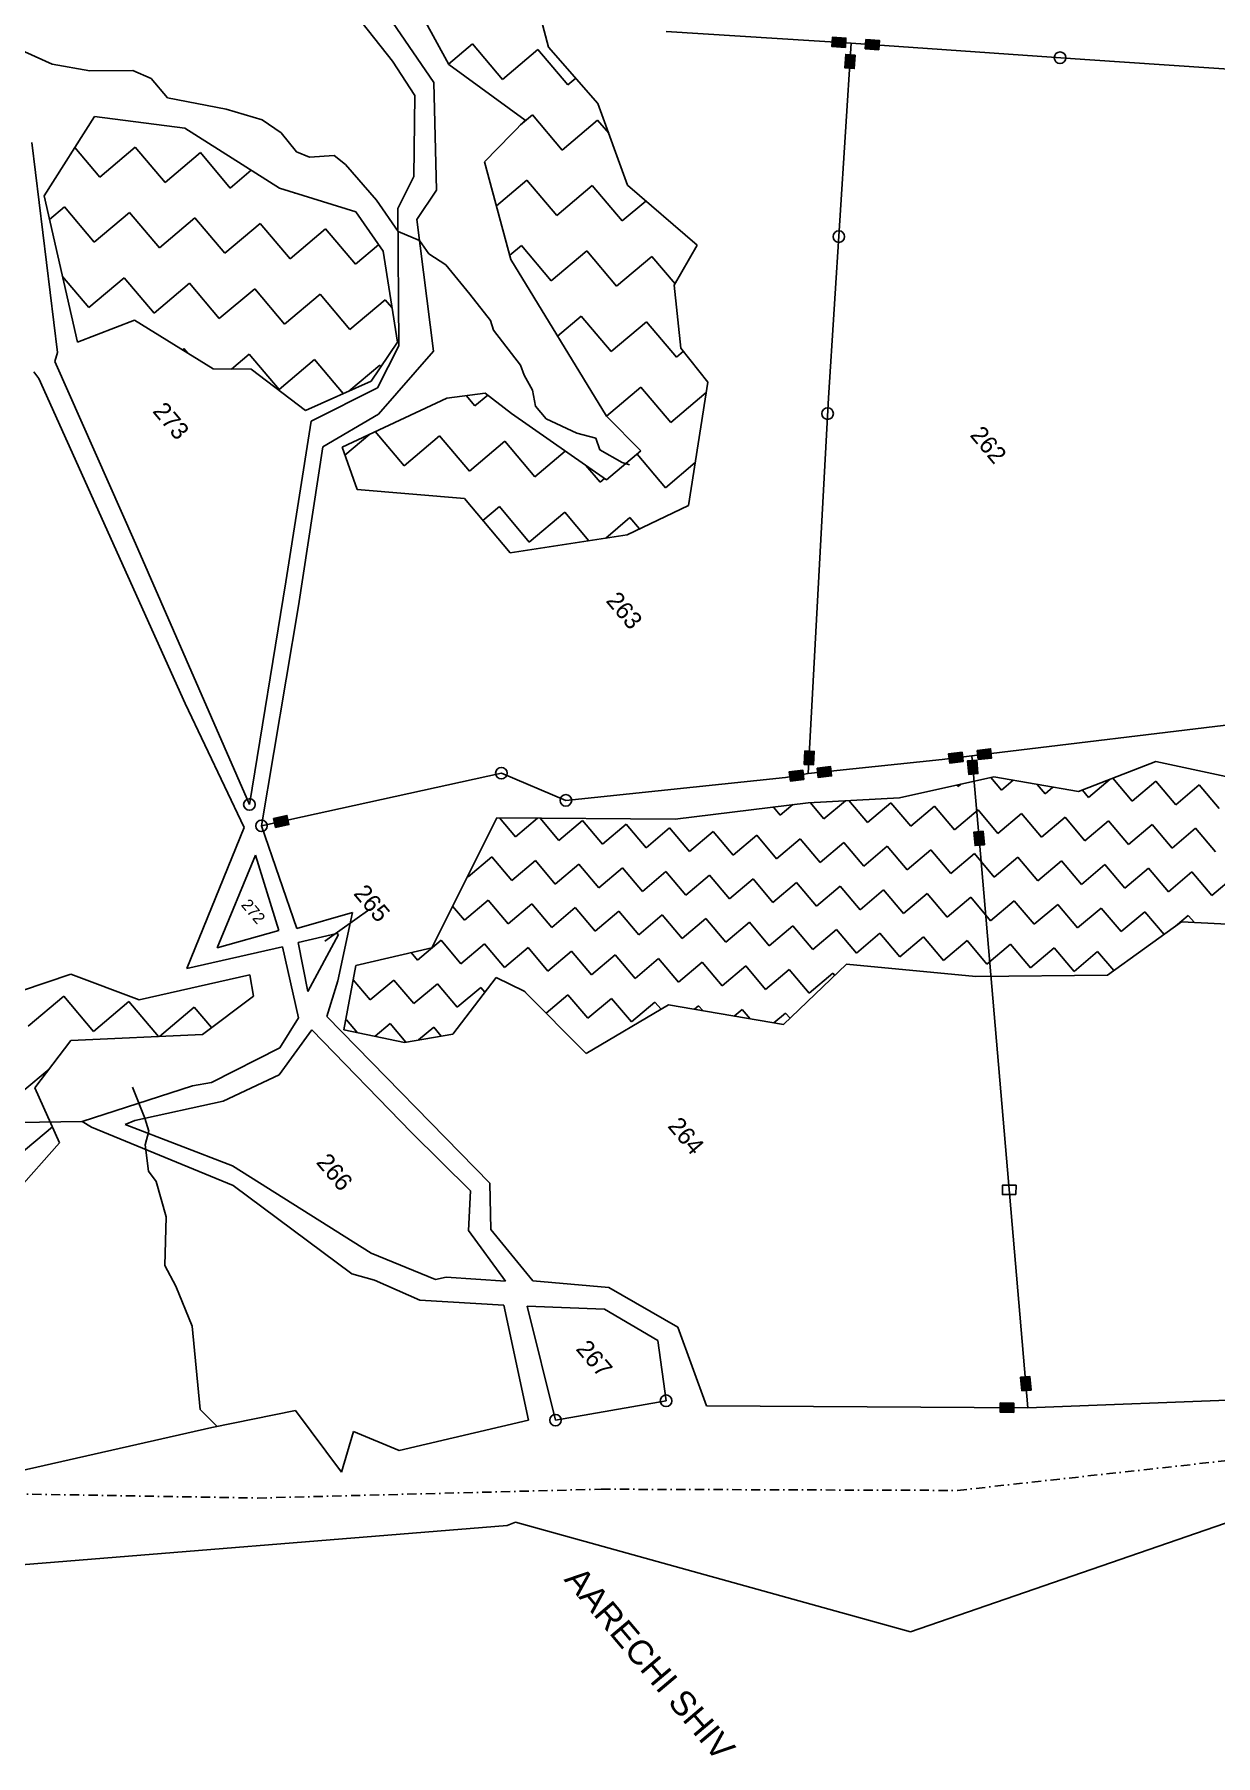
# Model space of a CAD drawing. Header units: metres. Extents: x 317389 to 323374, y 1888575 to 1892651.
# Drawn here: x 318001 to 318638, y 1888688 to 1889615 of the extents above; entities that cross this region are included whole.
import ezdxf

# ---------------------------------------------------------------- set-up
doc = ezdxf.new("R2010")
doc.units = ezdxf.units.M
doc.header["$MEASUREMENT"] = 0
doc.linetypes.add('DASHDOT', pattern=[1, 0.5, -0.25, 0, -0.25])
for name, color, linetype in [('LINE_WATER', 4, 'Continuous'), ('POLY_HATCH', 12, 'Continuous'), ('POLY_PARCEL', 6, 'Continuous'), ('POLY_WATER', 4, 'Continuous'), ('TEXT_MAPOUT', 7, 'Continuous'), ('TEXT_PARCEL', 7, 'Continuous'), ('V_BOUND_STREAM_LINE', 7, 'DASHDOT')]:
    doc.layers.add(name, color=color, linetype=linetype)
doc.styles.get("Standard").update_dxf_attribs({"font": 'arial.ttf'})
doc.styles.add('TEXT_MAP', font='')
doc.styles.get('TEXT_MAP').set_extended_font_data('Kruti Dev 050')
doc.dimstyles.get("Standard").update_dxf_attribs({"dimtxt": 0.18, "dimasz": 0.18, "dimexe": 0.18, "dimexo": 0.0625, "dimgap": 0.09, "dimtad": 0, "dimtih": 1, "dimtoh": 1, "dimdec": 4, "dimzin": 0, "dimdsep": 46, "dimtxsty": 'Standard', "dimcen": 0.09, "dimadec": 0, "dimazin": 0, "dimtfac": 1, "dimtdec": 4, "dimtofl": 0, "dimtmove": 0, "dimatfit": 3, "dimfxl": 1, "dimtolj": 1, "dimtzin": 0, "dimarcsym": 0})

msp = doc.modelspace()

# ---------------------------------------------------------------- hatches: boundary and pattern name
for points in [[(318431.61, 1889613.66), (318431.3, 1889608.62), (318438.59, 1889608.18), (318438.9, 1889613.21)], [(318456.58, 1889606.94), (318456.93, 1889611.97), (318449.65, 1889612.48), (318449.3, 1889607.45)], [(318438.33, 1889597.1), (318443.37, 1889596.77), (318443.83, 1889604.06), (318438.8, 1889604.38)], [(318421.76, 1889228.79), (318416.72, 1889229.07), (318416.32, 1889221.78), (318421.37, 1889221.51)], [(318494.23, 1889227.47), (318494.82, 1889222.46), (318502.07, 1889223.3), (318501.48, 1889228.31)], [(318517.42, 1889225.19), (318516.82, 1889230.21), (318509.57, 1889229.34), (318510.17, 1889224.33)], [(318408.32, 1889217.79), (318408.93, 1889212.78), (318416.18, 1889213.66), (318415.56, 1889218.67)], [(318431.14, 1889215.58), (318430.6, 1889220.6), (318423.35, 1889219.82), (318423.88, 1889214.8)], [(318505.03, 1889216.36), (318510.05, 1889216.81), (318509.4, 1889224.08), (318504.37, 1889223.62)], [(318138.61, 1889189.34), (318137.53, 1889194.27), (318130.4, 1889192.7), (318131.48, 1889187.77)], [(318508.49, 1889178.01), (318513.52, 1889178.45), (318512.89, 1889185.72), (318507.86, 1889185.29)], [(318538.02, 1888891.9), (318532.99, 1888891.47), (318533.61, 1888884.2), (318538.65, 1888884.63)], [(318522.05, 1888877.66), (318522.02, 1888872.61), (318529.31, 1888872.57), (318529.35, 1888877.62)]]:
    msp.add_hatch(color=256).paths.add_polyline_path(points)

# ---------------------------------------------------------------- linework, layer by layer
for points in [[(318438.59, 1889608.18), (318431.3, 1889608.62), (318431.61, 1889613.66), (318438.9, 1889613.21)], [(318449.65, 1889612.48), (318456.93, 1889611.97), (318456.58, 1889606.94), (318449.3, 1889607.45)], [(318443.83, 1889604.06), (318443.37, 1889596.77), (318438.33, 1889597.1), (318438.8, 1889604.38)], [(318416.32, 1889221.78), (318416.72, 1889229.07), (318421.76, 1889228.79), (318421.37, 1889221.51)], [(318502.07, 1889223.3), (318494.82, 1889222.46), (318494.23, 1889227.47), (318501.48, 1889228.31)], [(318509.57, 1889229.34), (318516.82, 1889230.21), (318517.42, 1889225.19), (318510.17, 1889224.33)], [(318416.18, 1889213.66), (318408.93, 1889212.78), (318408.32, 1889217.79), (318415.56, 1889218.67)], [(318423.35, 1889219.82), (318430.6, 1889220.6), (318431.14, 1889215.58), (318423.88, 1889214.8)], [(318509.4, 1889224.08), (318510.05, 1889216.81), (318505.03, 1889216.36), (318504.37, 1889223.62)], [(318130.4, 1889192.7), (318137.53, 1889194.27), (318138.61, 1889189.34), (318131.48, 1889187.77)], [(318512.89, 1889185.72), (318513.52, 1889178.45), (318508.49, 1889178.01), (318507.86, 1889185.29)], [(318530.51, 1888989.91), (318523.22, 1888989.99), (318523.27, 1888995.04), (318530.57, 1888994.96)], [(318533.61, 1888884.2), (318532.99, 1888891.47), (318538.02, 1888891.9), (318538.65, 1888884.63)], [(318529.31, 1888872.57), (318522.02, 1888872.61), (318522.05, 1888877.66), (318529.35, 1888877.62)]]:
    msp.add_lwpolyline(points, close=True)
for centre in [(318554.3, 1889602.6), (318435.03, 1889506.18), (318429, 1889410.82), (318253.15, 1889217.04), (318117.35, 1889200.15), (318287.93, 1889202.39), (318123.83, 1889188.68), (318341.93, 1888878.83), (318282.34, 1888868.37)]:
    msp.add_circle(centre, 3.12)
at = {"layer": 'LINE_WATER'}
for p, q in [((317996.37, 1889605.72), (318010.99, 1889599.05)), ((318010.99, 1889599.05), (318031.29, 1889595.52)), ((318031.29, 1889595.52), (318054.44, 1889595.71)), ((318054.44, 1889595.71), (318064.38, 1889591.43)), ((318064.38, 1889591.43), (318073.26, 1889580.92)), ((318073.26, 1889580.92), (318104.73, 1889574.8)), ((318104.73, 1889574.8), (318124.14, 1889569.18)), ((318124.14, 1889569.18), (318134.4, 1889562.16)), ((318134.4, 1889562.16), (318142.75, 1889551.87)), ((318142.75, 1889551.87), (318149.75, 1889549.1)), ((318149.75, 1889549.1), (318163.01, 1889549.96)), ((318163.01, 1889549.96), (318169.11, 1889545.1)), ((318169.11, 1889545.1), (318185.76, 1889525.8)), ((318185.76, 1889525.8), (318197.45, 1889509.04)), ((318197.45, 1889509.04), (318209.05, 1889504.19)), ((318209.05, 1889504.19), (318214.08, 1889497)), ((318214.08, 1889497), (318223.15, 1889490.99)), ((318223.15, 1889490.99), (318236.12, 1889475.25)), ((318236.12, 1889475.25), (318247.21, 1889460.93)), ((318247.21, 1889460.93), (318248.95, 1889455.72)), ((318248.95, 1889455.72), (318263.47, 1889436.96)), ((318263.47, 1889436.96), (318265.37, 1889431.55)), ((318265.37, 1889431.55), (318269.93, 1889423.39)), ((318269.93, 1889423.39), (318271.56, 1889414.76)), ((318271.56, 1889414.76), (318277.32, 1889407.95)), ((318277.32, 1889407.95), (318293.84, 1889400.21)), ((318293.84, 1889400.21), (318304.1, 1889397.53)), ((318304.1, 1889397.53), (318306.29, 1889391.38)), ((318306.29, 1889391.38), (318318.18, 1889384.41)), ((318318.18, 1889384.41), (318322.23, 1889383.16)), ((318061, 1889031.04), (318054.28, 1889047.87)), ((318063.04, 1889024.09), (318061, 1889031.04)), ((318061.2, 1889016.76), (318063.04, 1889024.09)), ((318062.92, 1889002.52), (318061.2, 1889016.76)), ((318067.04, 1888996.91), (318062.92, 1889002.52)), ((318072.51, 1888977.99), (318067.04, 1888996.91)), ((318071.67, 1888951.68), (318072.51, 1888977.99)), ((318077.68, 1888940.65), (318071.67, 1888951.68)), ((318086.4, 1888919.11), (318077.68, 1888940.65)), ((318090.83, 1888874.11), (318086.4, 1888919.11)), ((318099.87, 1888865.01), (318090.83, 1888874.11))]:
    msp.add_line(p, q, dxfattribs=at)
at = {"layer": 'POLY_HATCH'}
for p, q in [((318198.15, 1889647.67), (318224.83, 1889598.93)), ((318278.58, 1889608.33), (318267.85, 1889648.42)), ((318305.18, 1889577.93), (318278.58, 1889608.33)), ((318224.83, 1889598.93), (318265.94, 1889568.98)), ((318033.82, 1889570.89), (318006.71, 1889528.11)), ((318082.61, 1889564.59), (318033.82, 1889570.89)), ((318321.11, 1889533.88), (318305.18, 1889577.93)), ((318133.54, 1889532.37), (318082.61, 1889564.59)), ((318265.94, 1889568.98), (318244.06, 1889546.54)), ((318244.06, 1889546.54), (318258.27, 1889493.87)), ((318358.6, 1889501.55), (318321.11, 1889533.88)), ((318006.71, 1889528.11), (318024.66, 1889449.36)), ((318174.64, 1889519.58), (318133.54, 1889532.37)), ((318189.44, 1889498.29), (318174.64, 1889519.58)), ((318197.08, 1889449.23), (318189.44, 1889498.29)), ((318346.26, 1889480), (318358.6, 1889501.55)), ((318258.27, 1889493.87), (318309.85, 1889409.41)), ((318349.96, 1889446.03), (318346.26, 1889480)), ((318024.66, 1889449.36), (318055.33, 1889461.12)), ((318055.33, 1889461.12), (318097.71, 1889434.99)), ((318182.9, 1889428.21), (318197.08, 1889449.23)), ((318364.51, 1889427.71), (318349.96, 1889446.03)), ((318097.71, 1889434.99), (318118.28, 1889434.68)), ((318118.28, 1889434.68), (318147.58, 1889412.54)), ((318147.58, 1889412.54), (318182.9, 1889428.21)), ((318244.5, 1889421.86), (318223.68, 1889419.11)), ((318258.52, 1889410.92), (318244.5, 1889421.86)), ((318244.5, 1889421.86), (318244.5, 1889421.86)), ((318353.97, 1889361.3), (318364.51, 1889427.71)), ((318223.68, 1889419.11), (318167.25, 1889392.78)), ((318309.86, 1889375.1), (318258.52, 1889410.92)), ((318309.85, 1889409.41), (318328.31, 1889390.68)), ((318167.25, 1889392.78), (318175.4, 1889369.98)), ((318328.31, 1889390.68), (318309.86, 1889375.1)), ((318175.4, 1889369.98), (318233.25, 1889365.05)), ((318233.25, 1889365.05), (318257.94, 1889335.82)), ((318321.02, 1889345.52), (318353.97, 1889361.3)), ((318257.94, 1889335.82), (318321.02, 1889345.52)), ((318605.83, 1889223.36), (318564.24, 1889207.12)), ((318648.71, 1889214.25), (318605.83, 1889223.36)), ((318518.54, 1889215.11), (318467.81, 1889203.74)), ((318564.24, 1889207.12), (318518.54, 1889215.11)), ((318418.5, 1889201.12), (318346.84, 1889192.22)), ((318467.81, 1889203.74), (318418.5, 1889201.12)), ((318250.75, 1889192.91), (318235.24, 1889162.17)), ((318346.84, 1889192.22), (318250.75, 1889192.91)), ((318235.24, 1889162.17), (318215.61, 1889122.92)), ((318579.89, 1889108.26), (318619.78, 1889136.92)), ((318619.78, 1889136.92), (318697.19, 1889133.05)), ((318215.61, 1889122.92), (318174.71, 1889113.45)), ((318021.14, 1889108.76), (317968.92, 1889091.05)), ((318057.87, 1889094.91), (318021.14, 1889108.76)), ((318117.59, 1889108.41), (318057.87, 1889094.91)), ((318119.49, 1889096.81), (318117.59, 1889108.41)), ((318174.71, 1889113.45), (318168.15, 1889078.7)), ((318226.98, 1889076.36), (318250.43, 1889107)), ((318250.43, 1889107), (318265.49, 1889099.58)), ((318405.15, 1889081.54), (318439.22, 1889114.1)), ((318439.22, 1889114.1), (318508.91, 1889107.49)), ((318508.91, 1889107.49), (318579.89, 1889108.26)), ((318092.05, 1889076.27), (318119.49, 1889096.81)), ((318265.49, 1889099.58), (318298.85, 1889066.05)), ((318298.85, 1889066.05), (318343.3, 1889092.27)), ((318343.3, 1889092.27), (318405.15, 1889081.54)), ((318168.15, 1889078.7), (318200.96, 1889071.98)), ((318001.75, 1889047.51), (318021.03, 1889073.03)), ((318021.03, 1889073.03), (318092.05, 1889076.27)), ((318200.96, 1889071.98), (318226.98, 1889076.36)), ((318015.01, 1889017.79), (318001.75, 1889047.51)), ((317991.36, 1888991.21), (318015.01, 1889017.79))]:
    msp.add_line(p, q, dxfattribs=at)
at = {"layer": 'POLY_HATCH', "linetype": 'Continuous'}
for p, q in [((318224.73, 1889599.12), (318237.63, 1889610.01)), ((318237.63, 1889610.01), (318253.74, 1889590.93)), ((318253.74, 1889590.93), (318272.82, 1889607.05)), ((318272.82, 1889607.05), (318288.94, 1889587.97)), ((318288.94, 1889587.97), (318293.22, 1889591.59)), ((318263.52, 1889566.5), (318269.86, 1889571.86)), ((318269.86, 1889571.86), (318285.98, 1889552.78)), ((318285.98, 1889552.78), (318305.05, 1889568.89)), ((318305.05, 1889568.89), (318310.99, 1889561.87)), ((318023.24, 1889554.19), (318036.65, 1889538.32)), ((318036.65, 1889538.32), (318055.73, 1889554.43)), ((318055.73, 1889554.43), (318071.85, 1889535.35)), ((318071.85, 1889535.35), (318090.93, 1889551.47)), ((318090.93, 1889551.47), (318107.04, 1889532.39)), ((318107.04, 1889532.39), (318118.37, 1889541.96)), ((318250.47, 1889522.78), (318266.9, 1889536.66)), ((318266.9, 1889536.66), (318283.01, 1889517.58)), ((318283.01, 1889517.58), (318302.09, 1889533.7)), ((318302.09, 1889533.7), (318318.21, 1889514.62)), ((318141.97, 1889529.74), (318142.24, 1889529.43)), ((318142.24, 1889529.43), (318142.44, 1889529.6)), ((318318.21, 1889514.62), (318330.95, 1889525.39)), ((318009.59, 1889515.46), (318017.58, 1889522.2)), ((318017.58, 1889522.2), (318033.69, 1889503.12)), ((318033.69, 1889503.12), (318052.77, 1889519.24)), ((318052.77, 1889519.24), (318068.89, 1889500.16)), ((318068.89, 1889500.16), (318087.96, 1889516.28)), ((318087.96, 1889516.28), (318104.08, 1889497.2)), ((318104.08, 1889497.2), (318123.16, 1889513.31)), ((318123.16, 1889513.31), (318139.27, 1889494.24)), ((318139.27, 1889494.24), (318158.35, 1889510.35)), ((318158.35, 1889510.35), (318174.47, 1889491.27)), ((318174.47, 1889491.27), (318186.97, 1889501.84)), ((318257.65, 1889496.16), (318263.94, 1889501.47)), ((318263.94, 1889501.47), (318280.05, 1889482.39)), ((318280.05, 1889482.39), (318299.13, 1889498.5)), ((318299.13, 1889498.5), (318315.25, 1889479.43)), ((318315.25, 1889479.43), (318334.32, 1889495.54)), ((318334.32, 1889495.54), (318346.74, 1889480.84)), ((318016.62, 1889484.63), (318030.73, 1889467.93)), ((318030.73, 1889467.93), (318049.81, 1889484.04)), ((318049.81, 1889484.04), (318065.92, 1889464.97)), ((318065.92, 1889464.97), (318085, 1889481.08)), ((318085, 1889481.08), (318101.12, 1889462)), ((318101.12, 1889462), (318120.2, 1889478.12)), ((318120.2, 1889478.12), (318136.31, 1889459.04)), ((318136.31, 1889459.04), (318155.39, 1889475.16)), ((318155.39, 1889475.16), (318171.51, 1889456.08)), ((318171.51, 1889456.08), (318190.59, 1889472.2)), ((318190.59, 1889472.2), (318194.16, 1889467.96)), ((318283.48, 1889452.59), (318296.17, 1889463.31)), ((318296.17, 1889463.31), (318312.28, 1889444.23)), ((318312.28, 1889444.23), (318331.36, 1889460.35)), ((318331.36, 1889460.35), (318347.48, 1889441.27)), ((318081.2, 1889445.18), (318082.04, 1889445.89)), ((318082.04, 1889445.89), (318084.21, 1889443.32)), ((318107.66, 1889434.84), (318117.23, 1889442.93)), ((318117.23, 1889442.93), (318133.35, 1889423.85)), ((318133.35, 1889423.85), (318152.43, 1889439.96)), ((318152.43, 1889439.96), (318167.96, 1889421.58)), ((318347.48, 1889441.27), (318351.23, 1889444.44)), ((318170.94, 1889422.91), (318187.62, 1889437)), ((318187.62, 1889437), (318188.29, 1889436.21)), ((318309.82, 1889409.46), (318328.4, 1889425.15)), ((318328.4, 1889425.15), (318344.52, 1889406.08)), ((318344.52, 1889406.08), (318363.59, 1889422.19)), ((318363.59, 1889422.19), (318363.63, 1889422.15)), ((318234.25, 1889420.51), (318238.93, 1889414.96)), ((318238.93, 1889414.96), (318245.85, 1889420.8)), ((318168.81, 1889388.41), (318182.27, 1889399.79)), ((318185.21, 1889401.16), (318200.78, 1889382.73)), ((318200.78, 1889382.73), (318219.86, 1889398.85)), ((318219.86, 1889398.85), (318235.97, 1889379.77)), ((318235.97, 1889379.77), (318255.05, 1889395.88)), ((318255.05, 1889395.88), (318271.17, 1889376.81)), ((318271.17, 1889376.81), (318287.56, 1889390.66)), ((318326.28, 1889388.97), (318341.56, 1889370.88)), ((318341.56, 1889370.88), (318357.65, 1889384.48)), ((318298.75, 1889382.85), (318306.36, 1889373.84)), ((318306.36, 1889373.84), (318308.76, 1889375.87)), ((318243.24, 1889353.22), (318252.09, 1889360.69)), ((318252.09, 1889360.69), (318268.2, 1889341.61)), ((318268.2, 1889341.61), (318287.28, 1889357.73)), ((318287.28, 1889357.73), (318300.29, 1889342.33)), ((318309.42, 1889343.74), (318322.48, 1889354.77)), ((318322.48, 1889354.77), (318327.62, 1889348.68)), ((318498.7, 1889210.66), (318499.32, 1889209.92)), ((318499.32, 1889209.92), (318500.73, 1889211.12)), ((318517.02, 1889214.77), (318522.78, 1889207.95)), ((318522.78, 1889207.95), (318529.08, 1889213.26)), ((318541.99, 1889211.01), (318546.25, 1889205.97)), ((318546.25, 1889205.97), (318550.45, 1889209.53)), ((318566.37, 1889207.95), (318569.71, 1889204)), ((318569.71, 1889204), (318581.27, 1889213.77)), ((318582.76, 1889214.35), (318593.17, 1889202.02)), ((318593.17, 1889202.02), (318605.89, 1889212.77)), ((318605.89, 1889212.77), (318616.63, 1889200.05)), ((318616.63, 1889200.05), (318629.35, 1889210.79)), ((318629.35, 1889210.79), (318640.1, 1889198.08)), ((318399.75, 1889198.79), (318403.49, 1889194.36)), ((318403.49, 1889194.36), (318410.29, 1889200.1)), ((318419.53, 1889201.18), (318426.96, 1889192.38)), ((318426.96, 1889192.38), (318438.56, 1889202.19)), ((318440.39, 1889202.28), (318450.42, 1889190.41)), ((318450.42, 1889190.41), (318463.14, 1889201.15)), ((318463.14, 1889201.15), (318473.88, 1889188.43)), ((318473.88, 1889188.43), (318486.6, 1889199.18)), ((318486.6, 1889199.18), (318497.35, 1889186.46)), ((318252.16, 1889192.9), (318260.74, 1889182.74)), ((318260.74, 1889182.74), (318272.59, 1889192.75)), ((318274.09, 1889192.74), (318284.2, 1889180.77)), ((318284.2, 1889180.77), (318296.92, 1889191.51)), ((318296.92, 1889191.51), (318307.67, 1889178.79)), ((318307.67, 1889178.79), (318320.39, 1889189.54)), ((318320.39, 1889189.54), (318331.13, 1889176.82)), ((318380.02, 1889196.34), (318380.03, 1889196.33)), ((318380.03, 1889196.33), (318380.05, 1889196.35)), ((318497.35, 1889186.46), (318510.06, 1889197.2)), ((318510.06, 1889197.2), (318520.81, 1889184.49)), ((318520.81, 1889184.49), (318533.53, 1889195.23)), ((318533.53, 1889195.23), (318544.27, 1889182.51)), ((318544.27, 1889182.51), (318556.99, 1889193.26)), ((318556.99, 1889193.26), (318567.73, 1889180.54)), ((318567.73, 1889180.54), (318580.45, 1889191.28)), ((318580.45, 1889191.28), (318591.2, 1889178.56)), ((318331.13, 1889176.82), (318343.85, 1889187.56)), ((318343.85, 1889187.56), (318354.59, 1889174.84)), ((318354.59, 1889174.84), (318367.31, 1889185.59)), ((318367.31, 1889185.59), (318378.06, 1889172.87)), ((318378.06, 1889172.87), (318390.78, 1889183.61)), ((318390.78, 1889183.61), (318401.52, 1889170.9)), ((318401.52, 1889170.9), (318414.24, 1889181.64)), ((318414.24, 1889181.64), (318424.98, 1889168.92)), ((318591.2, 1889178.56), (318603.92, 1889189.31)), ((318603.92, 1889189.31), (318614.66, 1889176.59)), ((318614.66, 1889176.59), (318627.38, 1889187.33)), ((318627.38, 1889187.33), (318638.12, 1889174.61)), ((318235.3, 1889161.25), (318248.02, 1889172)), ((318248.02, 1889172), (318258.77, 1889159.28)), ((318424.98, 1889168.92), (318437.7, 1889179.67)), ((318437.7, 1889179.67), (318448.44, 1889166.95)), ((318448.44, 1889166.95), (318461.16, 1889177.69)), ((318461.16, 1889177.69), (318471.91, 1889164.97)), ((318471.91, 1889164.97), (318484.63, 1889175.72)), ((318484.63, 1889175.72), (318495.37, 1889163)), ((318495.37, 1889163), (318508.09, 1889173.74)), ((318508.09, 1889173.74), (318518.83, 1889161.02)), ((318518.83, 1889161.02), (318531.55, 1889171.77)), ((318531.55, 1889171.77), (318542.3, 1889159.05)), ((318234.98, 1889161.64), (318235.3, 1889161.25)), ((318258.77, 1889159.28), (318271.49, 1889170.02)), ((318271.49, 1889170.02), (318282.23, 1889157.31)), ((318282.23, 1889157.31), (318294.95, 1889168.05)), ((318294.95, 1889168.05), (318305.69, 1889155.33)), ((318305.69, 1889155.33), (318318.41, 1889166.08)), ((318318.41, 1889166.08), (318329.16, 1889153.36)), ((318329.16, 1889153.36), (318341.87, 1889164.1)), ((318341.87, 1889164.1), (318352.62, 1889151.38)), ((318352.62, 1889151.38), (318365.34, 1889162.13)), ((318365.34, 1889162.13), (318376.08, 1889149.41)), ((318542.3, 1889159.05), (318555.02, 1889169.79)), ((318555.02, 1889169.79), (318565.76, 1889157.07)), ((318565.76, 1889157.07), (318578.48, 1889167.82)), ((318578.48, 1889167.82), (318589.22, 1889155.1)), ((318589.22, 1889155.1), (318601.94, 1889165.84)), ((318601.94, 1889165.84), (318612.69, 1889153.12)), ((318612.69, 1889153.12), (318625.4, 1889163.87)), ((318625.4, 1889163.87), (318636.15, 1889151.15)), ((318636.15, 1889151.15), (318648.87, 1889161.89)), ((318376.08, 1889149.41), (318388.8, 1889160.15)), ((318388.8, 1889160.15), (318399.54, 1889147.43)), ((318399.54, 1889147.43), (318412.26, 1889158.18)), ((318412.26, 1889158.18), (318423.01, 1889145.46)), ((318423.01, 1889145.46), (318435.73, 1889156.2)), ((318435.73, 1889156.2), (318446.47, 1889143.48)), ((318446.47, 1889143.48), (318459.19, 1889154.23)), ((318459.19, 1889154.23), (318469.93, 1889141.51)), ((318469.93, 1889141.51), (318482.65, 1889152.25)), ((318482.65, 1889152.25), (318493.4, 1889139.53)), ((318226.87, 1889145.44), (318233.33, 1889137.79)), ((318233.33, 1889137.79), (318246.05, 1889148.54)), ((318246.05, 1889148.54), (318256.79, 1889135.82)), ((318256.79, 1889135.82), (318269.51, 1889146.56)), ((318269.51, 1889146.56), (318280.26, 1889133.84)), ((318280.26, 1889133.84), (318292.97, 1889144.59)), ((318292.97, 1889144.59), (318303.72, 1889131.87)), ((318493.4, 1889139.53), (318506.11, 1889150.28)), ((318506.11, 1889150.28), (318516.86, 1889137.56)), ((318516.86, 1889137.56), (318529.58, 1889148.3)), ((318529.58, 1889148.3), (318540.32, 1889135.59)), ((318540.32, 1889135.59), (318553.04, 1889146.33)), ((318553.04, 1889146.33), (318563.78, 1889133.61)), ((318563.78, 1889133.61), (318576.5, 1889144.35)), ((318576.5, 1889144.35), (318587.25, 1889131.64)), ((318303.72, 1889131.87), (318316.44, 1889142.61)), ((318316.44, 1889142.61), (318327.18, 1889129.89)), ((318327.18, 1889129.89), (318339.9, 1889140.64)), ((318339.9, 1889140.64), (318350.64, 1889127.92)), ((318350.64, 1889127.92), (318363.36, 1889138.66)), ((318363.36, 1889138.66), (318374.11, 1889125.94)), ((318374.11, 1889125.94), (318386.83, 1889136.69)), ((318386.83, 1889136.69), (318397.57, 1889123.97)), ((318397.57, 1889123.97), (318410.29, 1889134.71)), ((318410.29, 1889134.71), (318421.03, 1889122)), ((318587.25, 1889131.64), (318599.97, 1889142.38)), ((318599.97, 1889142.38), (318610.32, 1889130.12)), ((318616.57, 1889134.61), (318623.43, 1889140.41)), ((318623.43, 1889140.41), (318626.67, 1889136.57)), ((318207.89, 1889116.3), (318220.61, 1889127.05)), ((318220.61, 1889127.05), (318231.36, 1889114.33)), ((318231.36, 1889114.33), (318244.07, 1889125.07)), ((318244.07, 1889125.07), (318254.82, 1889112.35)), ((318421.03, 1889122), (318433.75, 1889132.74)), ((318433.75, 1889132.74), (318444.5, 1889120.02)), ((318444.5, 1889120.02), (318457.21, 1889130.76)), ((318457.21, 1889130.76), (318467.96, 1889118.05)), ((318467.96, 1889118.05), (318480.68, 1889128.79)), ((318480.68, 1889128.79), (318491.42, 1889116.07)), ((318491.42, 1889116.07), (318504.14, 1889126.82)), ((318504.14, 1889126.82), (318514.88, 1889114.1)), ((318514.88, 1889114.1), (318527.6, 1889124.84)), ((318527.6, 1889124.84), (318538.35, 1889112.12)), ((318204.48, 1889120.35), (318207.89, 1889116.3)), ((318254.82, 1889112.35), (318267.54, 1889123.1)), ((318267.54, 1889123.1), (318278.28, 1889110.38)), ((318278.28, 1889110.38), (318291, 1889121.12)), ((318291, 1889121.12), (318301.74, 1889108.41)), ((318301.74, 1889108.41), (318314.46, 1889119.15)), ((318314.46, 1889119.15), (318325.21, 1889106.43)), ((318325.21, 1889106.43), (318337.93, 1889117.17)), ((318337.93, 1889117.17), (318348.67, 1889104.46)), ((318348.67, 1889104.46), (318361.39, 1889115.2)), ((318361.39, 1889115.2), (318372.13, 1889102.48)), ((318538.35, 1889112.12), (318551.07, 1889122.87)), ((318551.07, 1889122.87), (318561.81, 1889110.15)), ((318561.81, 1889110.15), (318574.53, 1889120.89)), ((318574.53, 1889120.89), (318583.2, 1889110.63)), ((318372.13, 1889102.48), (318384.85, 1889113.23)), ((318384.85, 1889113.23), (318395.6, 1889100.51)), ((318395.6, 1889100.51), (318408.31, 1889111.25)), ((318408.31, 1889111.25), (318419.06, 1889098.53)), ((318419.06, 1889098.53), (318431.78, 1889109.28)), ((318431.78, 1889109.28), (318432.85, 1889108.01)), ((317998.15, 1889080.79), (318017.23, 1889096.91)), ((318017.23, 1889096.91), (318033.34, 1889077.83)), ((318173.25, 1889105.71), (318182.45, 1889094.82)), ((318182.45, 1889094.82), (318195.17, 1889105.56)), ((318195.17, 1889105.56), (318205.92, 1889092.84)), ((318205.92, 1889092.84), (318218.64, 1889103.58)), ((318218.64, 1889103.58), (318229.38, 1889090.87)), ((318229.38, 1889090.87), (318242.1, 1889101.61)), ((318242.1, 1889101.61), (318244.3, 1889099)), ((318265.49, 1889099.58), (318265.56, 1889099.64)), ((318265.56, 1889099.64), (318266.27, 1889098.8)), ((318277.27, 1889087.73), (318289.03, 1889097.66)), ((318289.03, 1889097.66), (318299.77, 1889084.94)), ((318033.34, 1889077.83), (318052.42, 1889093.94)), ((318052.42, 1889093.94), (318068.27, 1889075.18)), ((318068.95, 1889075.22), (318087.62, 1889090.98)), ((318087.62, 1889090.98), (318096.95, 1889079.93)), ((318299.77, 1889084.94), (318312.49, 1889095.69)), ((318312.49, 1889095.69), (318323.23, 1889082.97)), ((318323.23, 1889082.97), (318335.95, 1889093.71)), ((318335.95, 1889093.71), (318339.21, 1889089.85)), ((318357.19, 1889089.86), (318359.41, 1889091.74)), ((318359.41, 1889091.74), (318361.65, 1889089.09)), ((318378.6, 1889086.15), (318382.88, 1889089.76)), ((318382.88, 1889089.76), (318387.19, 1889084.66)), ((318400, 1889082.43), (318406.34, 1889087.79)), ((318406.34, 1889087.79), (318408.73, 1889084.96)), ((318169.06, 1889083.5), (318169.74, 1889084.07)), ((318169.74, 1889084.07), (318175.55, 1889077.19)), ((318185.08, 1889075.23), (318193.2, 1889082.1)), ((318193.2, 1889082.1), (318201.65, 1889072.1)), ((318208.54, 1889073.26), (318216.66, 1889080.12)), ((318216.66, 1889080.12), (318220.73, 1889075.31)), ((317995.19, 1889045.6), (318009.34, 1889057.55)), ((317992.23, 1889010.4), (318011.17, 1889026.4))]:
    msp.add_line(p, q, dxfattribs=at)
at = {"layer": 'POLY_PARCEL'}
for p, q in [((318341.92, 1889616.66), (318441.72, 1889610.51)), ((318429.45, 1889419.25), (318441.72, 1889610.51)), ((318441.72, 1889610.51), (318567.67, 1889601.66)), ((318567.67, 1889601.66), (318692.94, 1889593.11)), ((318418.58, 1889216.78), (318429.45, 1889419.25)), ((318667.03, 1889245.69), (318506.65, 1889226.44)), ((318490.75, 1889224.46), (318418.58, 1889216.78)), ((318506.65, 1889226.44), (318490.75, 1889224.46)), ((318506.65, 1889226.44), (318510.88, 1889179.82)), ((318253.15, 1889217.04), (318123.83, 1889188.68)), ((318287.93, 1889202.39), (318253.15, 1889217.04)), ((318406.25, 1889214.73), (318287.93, 1889202.39)), ((318418.58, 1889216.78), (318406.25, 1889214.73)), ((318099.97, 1889122.87), (318120.66, 1889172.85)), ((318120.66, 1889172.85), (318133.27, 1889132.24)), ((318510.88, 1889179.82), (318536.93, 1888875.04)), ((318133.27, 1889132.24), (318099.97, 1889122.87)), ((318164.45, 1889130.61), (318143.58, 1889125.84)), ((318143.58, 1889125.84), (318148.76, 1889099.45)), ((318148.76, 1889099.45), (318165.41, 1889130.19)), ((318165.41, 1889130.19), (318164.45, 1889130.61)), ((317899.1, 1889027.53), (318027.16, 1889029.3))]:
    msp.add_line(p, q, dxfattribs=at)
at = {"layer": 'POLY_WATER'}
for p, q in [((318178.15, 1889621.43), (318194.47, 1889600.73)), ((318216.77, 1889589.18), (318194.54, 1889621.72)), ((318194.47, 1889600.73), (318206.54, 1889582.3)), ((318218.13, 1889531.31), (318216.77, 1889589.18)), ((318206.54, 1889582.3), (318205.91, 1889538.52)), ((318013.88, 1889443.79), (318000.02, 1889556.85)), ((318205.91, 1889538.52), (318197.37, 1889521.36)), ((318207.63, 1889515.43), (318218.13, 1889531.31)), ((318197.37, 1889521.36), (318197.85, 1889447.27)), ((318216.6, 1889444.4), (318207.63, 1889515.43)), ((318012.52, 1889438.85), (318013.88, 1889443.79)), ((318197.85, 1889447.27), (318186.32, 1889424.67)), ((318186.89, 1889410.54), (318216.6, 1889444.4)), ((318001.14, 1889433.33), (318003.86, 1889429.77)), ((318055.95, 1889340.83), (318012.52, 1889438.85)), ((318003.86, 1889429.77), (318082.79, 1889254.52)), ((318186.32, 1889424.67), (318150.67, 1889406.82)), ((318150.67, 1889406.82), (318136.98, 1889320.16)), ((318156.94, 1889392.84), (318186.89, 1889410.54)), ((318143.81, 1889307.24), (318156.94, 1889392.84)), ((318117.35, 1889200.15), (318055.95, 1889340.83)), ((318136.98, 1889320.16), (318117.35, 1889200.15)), ((318123.83, 1889188.68), (318143.81, 1889307.24)), ((318082.79, 1889254.52), (318114.42, 1889187.74)), ((318114.42, 1889187.74), (318083.58, 1889111.72)), ((318142.81, 1889133.42), (318123.83, 1889188.68)), ((318172.95, 1889141.93), (318142.81, 1889133.42)), ((318164.98, 1889105.11), (318172.95, 1889141.93)), ((318083.58, 1889111.72), (318135.18, 1889123.47)), ((318135.18, 1889123.47), (318143.87, 1889085.22)), ((318159.11, 1889085.83), (318164.98, 1889105.11)), ((318133.38, 1889054.39), (318151.06, 1889078.67)), ((318143.87, 1889085.22), (318133.66, 1889069)), ((318151.06, 1889078.67), (318204.69, 1889023.47)), ((318246.89, 1888996.06), (318159.11, 1889085.83)), ((318133.66, 1889069), (318096.98, 1889050.29)), ((318096.98, 1889050.29), (318086.72, 1889048.63)), ((318103.26, 1889040.34), (318133.38, 1889054.39)), ((318086.72, 1889048.63), (318027.16, 1889029.3)), ((318055.55, 1889029.84), (318103.26, 1889040.34)), ((318027.16, 1889029.3), (318032.17, 1889026.22)), ((318032.17, 1889026.22), (318108.52, 1888994.88)), ((318050.32, 1889027.76), (318055.55, 1889029.84)), ((318108.26, 1889005.41), (318050.32, 1889027.76)), ((318204.69, 1889023.47), (318236.56, 1888991.95)), ((318182.99, 1888958.38), (318108.26, 1889005.41)), ((318108.52, 1888994.88), (318172.6, 1888947.32)), ((318247.51, 1888971.17), (318246.89, 1888996.06)), ((318236.56, 1888991.95), (318235.41, 1888970.53)), ((318235.41, 1888970.53), (318255.46, 1888943.34)), ((318270.05, 1888943.45), (318247.51, 1888971.17)), ((318217.72, 1888944.19), (318182.99, 1888958.38)), ((318172.6, 1888947.32), (318184.81, 1888943.91)), ((318184.81, 1888943.91), (318209.21, 1888932.97)), ((318223.36, 1888945.45), (318217.72, 1888944.19)), ((318255.46, 1888943.34), (318223.36, 1888945.45)), ((318311.04, 1888939.8), (318270.05, 1888943.45)), ((318348.34, 1888918.43), (318311.04, 1888939.8)), ((318209.21, 1888932.97), (318254.56, 1888930.37)), ((318254.56, 1888930.37), (318267.76, 1888868.33)), ((318282.34, 1888868.37), (318267.01, 1888929.79)), ((318267.01, 1888929.79), (318308.65, 1888928.14)), ((318308.65, 1888928.14), (318337.46, 1888911.28)), ((318337.46, 1888911.28), (318341.93, 1888878.83)), ((318363.77, 1888876.17), (318348.34, 1888918.43)), ((318341.93, 1888878.83), (318282.34, 1888868.37)), ((318536.93, 1888875.04), (318363.77, 1888876.17)), ((318709.87, 1888881.6), (318536.93, 1888875.04)), ((318142.16, 1888873.66), (318097.17, 1888864.46)), ((318167, 1888840.35), (318142.16, 1888873.66)), ((318267.76, 1888868.33), (318198.14, 1888852.02)), ((318097.17, 1888864.46), (317993.2, 1888840.84)), ((318173.43, 1888862.31), (318167, 1888840.35)), ((318198.14, 1888852.02), (318173.43, 1888862.31)), ((318773.04, 1888857.74), (318473.76, 1888754.22)), ((318256.27, 1888811.53), (317846.52, 1888778.51)), ((318260.73, 1888813.43), (318256.27, 1888811.53)), ((318473.76, 1888754.22), (318260.73, 1888813.43))]:
    msp.add_line(p, q, dxfattribs=at)
at = {"layer": 'V_BOUND_STREAM_LINE', "ltscale": 10}
for p, q in [((318499, 1888830.52), (318702.68, 1888853.05)), ((317798.33, 1888831.93), (318121.64, 1888826.41)), ((318121.64, 1888826.41), (318306.92, 1888831.17)), ((318306.92, 1888831.17), (318499, 1888830.52))]:
    msp.add_line(p, q, dxfattribs=at)

# ---------------------------------------------------------------- texts
at = {"layer": 'TEXT_MAPOUT'}
msp.add_text('AARECHI SHIV', height=13.1098, rotation=310.18949, dxfattribs=at).set_placement((318286.54, 1888782.36))
at = {"layer": 'TEXT_PARCEL', "style": 'TEXT_MAP'}
for s, height, p in [('273', 9.439, (318064.76, 1889411.93)), ('262', 9.439, (318505.33, 1889399.05)), ('263', 9.439, (318309.1, 1889309.78)), ('265', 9.439, (318173.06, 1889151.99)), ('272', 6.293, (318112.53, 1889145.9)), ('264', 9.439, (318342.4, 1889026.63)), ('266', 9.439, (318152.93, 1889007.12)), ('267', 9.439, (318292.92, 1888906.56))]:
    msp.add_text(s, height=height, rotation=310.18949, dxfattribs=at).set_placement(p)

# ---------------------------------------------------------------- leaders
msp.add_leader([(318182.26, 1889143.76), (318157.93, 1889126.48)], dimstyle='Standard', override={"dimtxt": 2.5, "dimasz": 2.5, "dimexe": 1.25, "dimexo": 0.625, "dimgap": 0.625, "dimtad": 1, "dimtih": 0, "dimtoh": 0, "dimzin": 8, "dimcen": 2.5, "dimtofl": 1})

doc.saveas('drawing.dxf')
